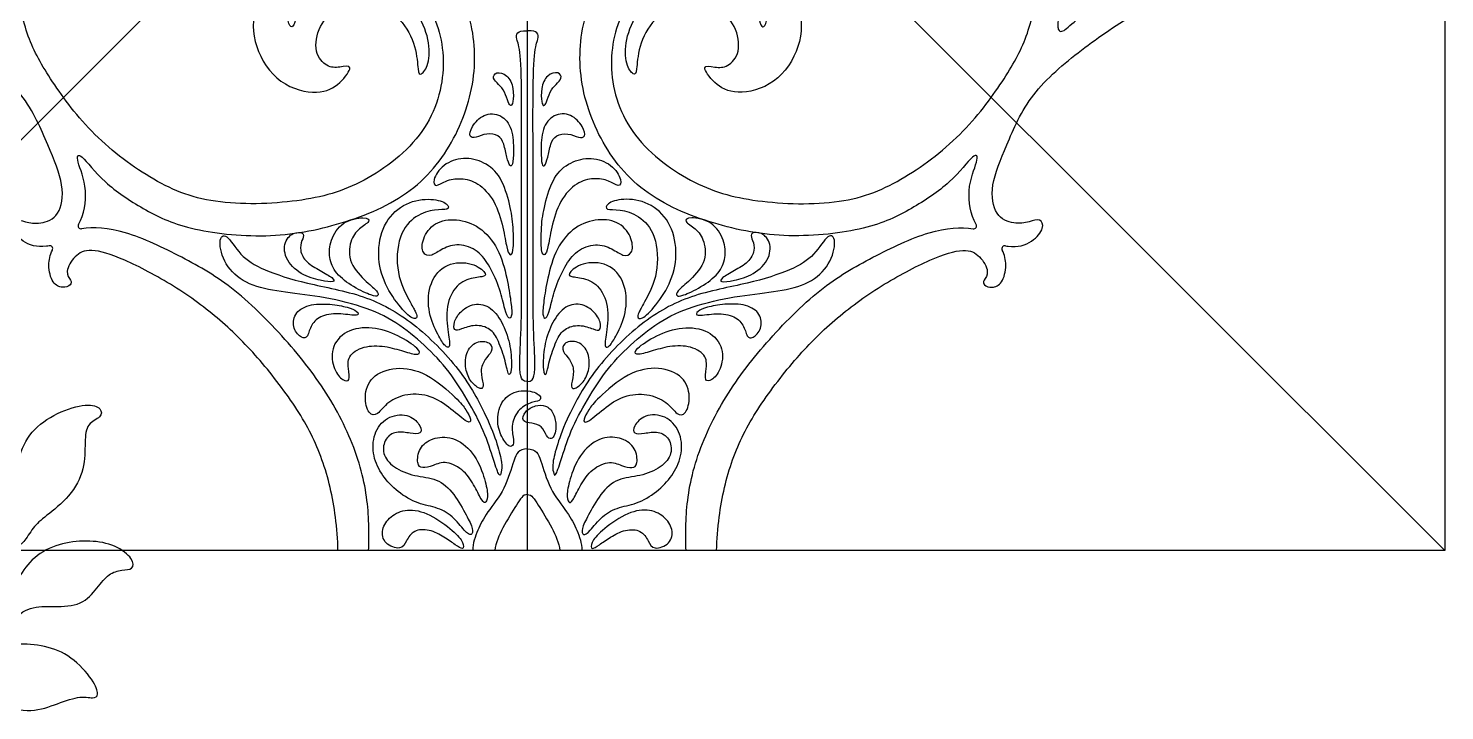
# Model space of a CAD drawing. Header units: millimetres. Extents: x 0 to 462, y -16 to 227.
# Drawn here: x 374.1 to 461.6, y 27.5 to 69.7 of the extents above; entities that cross this region are included whole.
import ezdxf

# ---------------------------------------------------------------- set-up
doc = ezdxf.new("R2010")
doc.units = ezdxf.units.MM
doc.header["$MEASUREMENT"] = 0
doc.layers.add('Layer 03', color=5, linetype='Continuous')

msp = doc.modelspace()

# ---------------------------------------------------------------- linework, layer by layer
at = {"layer": 'Layer 03'}
for p, q in [((348.204, 150.825), (461.582, 37.446)), ((461.582, 150.825), (348.204, 37.446)), ((404.893, 150.825), (404.893, 37.446)), ((461.582, 150.825), (461.582, 37.446)), ((461.582, 37.446), (348.204, 37.446))]:
    msp.add_line(p, q, dxfattribs=at)
for centre, start, end in [((377.315, 57.525), 150.42741, 280.9968), ((432.471, 57.525), 259.0032, 29.57259), ((375.377, 56.111), 333.71724, 102.84342), ((434.409, 56.111), 77.15658, 206.28276)]:
    msp.add_arc(centre, 0.187, start, end, dxfattribs=at)
for points, knots in [([(377.153, 57.617), (377.503, 58.235), (377.789, 59.911), (376.957, 61.676), (377.186, 62.181), (378.65, 60.186), (381.151, 58.535), (383.715, 57.274), (388.818, 56.673), (393.398, 57.529), (397.954, 59.437), (400.725, 63.075), (401.938, 67.348), (401.244, 71.601), (398.904, 74.513), (395.814, 76.197), (392.103, 75.94), (388.906, 73.971), (387.921, 71.115), (387.893, 68.611), (389.515, 66.164), (392.075, 65.566), (393.384, 66.306), (394.22, 67.529), (393.281, 67.302), (392.516, 67.302), (391.691, 68.184), (391.947, 69.948), (393.171, 71.086), (395.191, 71.399), (397.154, 70.432), (398.065, 68.554), (398.122, 67.017), (398.292, 66.79), (398.833, 67.416), (398.89, 69.009), (398.093, 70.859), (396.671, 72.395), (394.394, 73.22), (392.175, 72.737), (390.752, 71.314), (390.524, 69.92), (390.297, 69.72), (389.984, 70.29), (390.297, 71.598), (391.207, 73.135), (393.313, 74.131), (396.215, 73.675), (398.981, 71.53), (400.081, 67.551), (398.854, 63.148), (394.75, 60.009), (390.972, 58.929), (385.306, 58.751), (381.589, 60.307), (377.752, 63.297), (375.248, 66.779), (373.866, 69.299), (373.247, 72.647), (373.347, 75.048), (374.347, 76.569), (375.365, 77.289), (376.387, 77.091), (377.008, 76.65), (377.208, 77.47), (376.142, 78.282), (374.681, 78.162), (373.36, 77.222), (372.046, 75.186), (371.805, 72.563), (372.099, 70.264), (372.148, 69.604), (371.805, 69.433), (370.998, 70.313), (368.823, 71.642), (366.309, 73.05), (360.964, 75.337), (357.708, 76.94), (355.055, 78.998), (352.907, 81.262), (351.921, 83.339), (351.482, 85.652), (351.802, 86.96), (352.616, 88.021), (354.047, 88.267), (355.108, 87.725), (355.108, 86.614), (354.837, 86.146), (355.774, 85.578), (357.254, 85.603), (358.3, 86.333), (358.801, 87.464), (359.225, 87.767), (359.391, 87.08), (360.282, 84.912), (362.483, 82.174), (365.217, 79.868), (367.468, 78.168), (370.144, 77.239), (372.596, 77.314), (374.238, 78.057), (375.018, 79.357), (374.9, 80.546), (374.194, 81.067), (373.711, 80.937), (373.99, 80.082), (373.637, 79.227), (372.318, 78.8), (370.067, 78.949), (367.247, 80.25), (364.459, 82.636), (362.315, 85.183), (360.405, 89.067), (359.817, 92.388), (359.942, 96.236), (360.78, 99.865), (362.288, 102.824), (364.731, 106.008), (367.121, 108.426), (369.998, 110.545), (373.29, 112.275), (375.292, 112.865), (376.198, 112.401), (376.803, 111.31), (376.368, 110.81), (376.368, 110.549), (376.912, 110.331), (377.566, 110.615), (377.848, 111.672), (377.705, 112.409), (377.552, 112.717)], [-184.994153, -184.994153, -184.994153, -184.994153, -183.910794, -182.684722, -181.45865, -180.232578, -179.006506, -177.780434, -176.554362, -175.328291, -174.102219, -172.876147, -171.650075, -170.424003, -169.197931, -167.971859, -166.745787, -165.519715, -164.293643, -163.067571, -161.841499, -160.615427, -159.389355, -158.163283, -156.937211, -155.711139, -154.485067, -153.258995, -152.032923, -150.806851, -149.580779, -148.354707, -147.128635, -145.902563, -144.676491, -143.45042, -142.224348, -140.998276, -139.772204, -138.546132, -137.32006, -136.093988, -134.867916, -133.641844, -132.415772, -131.1897, -129.963628, -128.737556, -127.511484, -126.285412, -125.05934, -123.833268, -122.607196, -121.381124, -120.155052, -118.92898, -117.702908, -116.476836, -115.250764, -114.024692, -112.79862, -111.572549, -110.346477, -109.120405, -107.894333, -106.668261, -105.442189, -104.216117, -102.990045, -101.763973, -100.537901, -99.311829, -98.085757, -96.859685, -95.633613, -94.407541, -93.181469, -91.955397, -90.729325, -89.503253, -88.277181, -87.051109, -85.825037, -84.598965, -83.372893, -82.146821, -80.920749, -79.694678, -78.468606, -77.242534, -76.016462, -74.79039, -73.564318, -72.338246, -71.112174, -69.886102, -68.66003, -67.433958, -66.207886, -64.981814, -63.755742, -62.52967, -61.303598, -60.077526, -58.851454, -57.625382, -56.39931, -55.173238, -53.947166, -52.721094, -51.495022, -50.26895, -49.042878, -47.816807, -46.590735, -45.364663, -44.138591, -42.912519, -41.686447, -40.460375, -39.234303, -38.008231, -36.782159, -35.556087, -34.330015, -33.103943, -31.877871, -30.651799, -29.425727, -28.522936, -28.522936, -28.522936, -28.522936]), ([(432.633, 57.617), (432.283, 58.235), (431.997, 59.911), (432.829, 61.676), (432.6, 62.181), (431.136, 60.186), (428.635, 58.535), (426.071, 57.274), (420.968, 56.673), (416.388, 57.529), (411.832, 59.437), (409.061, 63.075), (407.848, 67.348), (408.541, 71.601), (410.882, 74.513), (413.972, 76.197), (417.683, 75.94), (420.88, 73.971), (421.865, 71.115), (421.893, 68.611), (420.271, 66.164), (417.71, 65.566), (416.402, 66.306), (415.566, 67.529), (416.505, 67.302), (417.27, 67.302), (418.095, 68.184), (417.839, 69.948), (416.615, 71.086), (414.595, 71.399), (412.632, 70.432), (411.721, 68.554), (411.664, 67.017), (411.493, 66.79), (410.953, 67.416), (410.896, 69.009), (411.693, 70.859), (413.115, 72.395), (415.392, 73.22), (417.611, 72.737), (419.034, 71.314), (419.261, 69.92), (419.489, 69.72), (419.802, 70.29), (419.489, 71.598), (418.578, 73.135), (416.473, 74.131), (413.571, 73.675), (410.805, 71.53), (409.704, 67.551), (410.932, 63.148), (415.036, 60.009), (418.814, 58.929), (424.48, 58.751), (428.197, 60.307), (432.034, 63.297), (434.538, 66.779), (435.92, 69.299), (436.539, 72.647), (436.439, 75.048), (435.439, 76.569), (434.42, 77.289), (433.399, 77.091), (432.778, 76.65), (432.578, 77.47), (433.644, 78.282), (435.105, 78.162), (436.426, 77.222), (437.74, 75.186), (437.981, 72.563), (437.687, 70.264), (437.638, 69.604), (437.981, 69.433), (438.788, 70.313), (440.963, 71.642), (443.477, 73.05), (448.822, 75.337), (452.077, 76.94), (454.731, 78.998), (456.879, 81.262), (457.865, 83.339), (458.304, 85.652), (457.984, 86.96), (457.169, 88.021), (455.739, 88.267), (454.678, 87.725), (454.678, 86.614), (454.949, 86.146), (454.012, 85.578), (452.532, 85.603), (451.486, 86.333), (450.984, 87.464), (450.56, 87.767), (450.395, 87.08), (449.504, 84.912), (447.303, 82.174), (444.569, 79.868), (442.318, 78.168), (439.642, 77.239), (437.19, 77.314), (435.547, 78.057), (434.768, 79.357), (434.885, 80.546), (435.591, 81.067), (436.074, 80.937), (435.796, 80.082), (436.149, 79.227), (437.468, 78.8), (439.719, 78.949), (442.538, 80.25), (445.327, 82.636), (447.47, 85.183), (449.381, 89.067), (449.969, 92.388), (449.844, 96.236), (449.005, 99.865), (447.498, 102.824), (445.055, 106.008), (442.665, 108.426), (439.788, 110.545), (436.496, 112.275), (434.494, 112.865), (433.588, 112.401), (432.983, 111.31), (433.418, 110.81), (433.418, 110.549), (432.874, 110.331), (432.22, 110.615), (431.938, 111.672), (432.081, 112.409), (432.233, 112.717)], [-184.994153, -184.994153, -184.994153, -184.994153, -183.910794, -182.684722, -181.45865, -180.232578, -179.006506, -177.780434, -176.554362, -175.328291, -174.102219, -172.876147, -171.650075, -170.424003, -169.197931, -167.971859, -166.745787, -165.519715, -164.293643, -163.067571, -161.841499, -160.615427, -159.389355, -158.163283, -156.937211, -155.711139, -154.485067, -153.258995, -152.032923, -150.806851, -149.580779, -148.354707, -147.128635, -145.902563, -144.676491, -143.45042, -142.224348, -140.998276, -139.772204, -138.546132, -137.32006, -136.093988, -134.867916, -133.641844, -132.415772, -131.1897, -129.963628, -128.737556, -127.511484, -126.285412, -125.05934, -123.833268, -122.607196, -121.381124, -120.155052, -118.92898, -117.702908, -116.476836, -115.250764, -114.024692, -112.79862, -111.572549, -110.346477, -109.120405, -107.894333, -106.668261, -105.442189, -104.216117, -102.990045, -101.763973, -100.537901, -99.311829, -98.085757, -96.859685, -95.633613, -94.407541, -93.181469, -91.955397, -90.729325, -89.503253, -88.277181, -87.051109, -85.825037, -84.598965, -83.372893, -82.146821, -80.920749, -79.694678, -78.468606, -77.242534, -76.016462, -74.79039, -73.564318, -72.338246, -71.112174, -69.886102, -68.66003, -67.433958, -66.207886, -64.981814, -63.755742, -62.52967, -61.303598, -60.077526, -58.851454, -57.625382, -56.39931, -55.173238, -53.947166, -52.721094, -51.495022, -50.26895, -49.042878, -47.816807, -46.590735, -45.364663, -44.138591, -42.912519, -41.686447, -40.460375, -39.234303, -38.008231, -36.782159, -35.556087, -34.330015, -33.103943, -31.877871, -30.651799, -29.425727, -28.522936, -28.522936, -28.522936, -28.522936]), ([(375.336, 56.293), (375.285, 56.281), (374.614, 56.15), (373.622, 56.525), (372.91, 57.408), (373.166, 58.034), (373.849, 57.749), (374.775, 57.608), (376.024, 58.064), (376.335, 59.963), (375.333, 62.391), (373.902, 65.73), (370.662, 68.457), (367.296, 70.782), (362.704, 73.043), (357.235, 75.243), (352.68, 78.454), (350.297, 81.882), (349.674, 85.296), (350.293, 87.886), (351.796, 89.662), (353.767, 90.352), (355.746, 89.698), (356.51, 88.593), (356.485, 87.484), (356.737, 87.337), (357.451, 87.682), (358.025, 89.332), (357.835, 91.279), (355.485, 92.412), (353.374, 92.166), (351.405, 90.934), (350.089, 89.086), (349.695, 87.361), (349.596, 85.883), (349.128, 85.662), (348.611, 86.253), (348.709, 88.421), (349.378, 90.55), (350.07, 92.444), (350.365, 94.136), (349.776, 95.516), (348.789, 97.074), (348.48, 97.601), (348.204, 97.601)], [186.264738, 186.264738, 186.264738, 186.264738, 186.362938, 187.58901, 188.815082, 190.041154, 191.267226, 192.493298, 193.71937, 194.945442, 196.171514, 197.397586, 198.623658, 199.84973, 201.075802, 202.301874, 203.527946, 204.754018, 205.98009, 207.206162, 208.432233, 209.658305, 210.884377, 212.110449, 213.336521, 214.562593, 215.788665, 217.014737, 218.240809, 219.466881, 220.692953, 221.919025, 223.145097, 224.371169, 225.597241, 226.823313, 228.049385, 229.275457, 230.501529, 231.727601, 232.953673, 234.179745, 235.405817, 236.631889, 236.631889, 236.631889, 236.631889]), ([(434.45, 56.293), (434.501, 56.281), (435.172, 56.15), (436.164, 56.525), (436.876, 57.408), (436.62, 58.034), (435.937, 57.749), (435.011, 57.608), (433.762, 58.064), (433.451, 59.963), (434.453, 62.391), (435.883, 65.73), (439.124, 68.457), (442.49, 70.782), (447.081, 73.043), (452.551, 75.243), (457.106, 78.454), (459.489, 81.882), (460.112, 85.296), (459.493, 87.886), (457.99, 89.662), (456.019, 90.352), (454.04, 89.698), (453.276, 88.593), (453.301, 87.484), (453.049, 87.337), (452.335, 87.682), (451.761, 89.332), (451.951, 91.279), (454.301, 92.412), (456.412, 92.166), (458.38, 90.934), (459.697, 89.086), (460.091, 87.361), (460.19, 85.883), (460.658, 85.662), (461.175, 86.253), (461.077, 88.421), (460.408, 90.55), (459.715, 92.444), (459.42, 94.136), (460.01, 95.516), (460.997, 97.074), (461.306, 97.601), (461.582, 97.601)], [186.264738, 186.264738, 186.264738, 186.264738, 186.362938, 187.58901, 188.815082, 190.041154, 191.267226, 192.493298, 193.71937, 194.945442, 196.171514, 197.397586, 198.623658, 199.84973, 201.075802, 202.301874, 203.527946, 204.754018, 205.98009, 207.206162, 208.432233, 209.658305, 210.884377, 212.110449, 213.336521, 214.562593, 215.788665, 217.014737, 218.240809, 219.466881, 220.692953, 221.919025, 223.145097, 224.371169, 225.597241, 226.823313, 228.049385, 229.275457, 230.501529, 231.727601, 232.953673, 234.179745, 235.405817, 236.631889, 236.631889, 236.631889, 236.631889]), ([(395.086, 37.446), (395.104, 37.944), (395.145, 39.498), (394.736, 42.779), (392.874, 46.814), (390.257, 50.275), (386.749, 53.807), (383.632, 55.58), (379.982, 57.326), (378.071, 57.482), (377.35, 57.342)], [17.526117, 17.526117, 17.526117, 17.526117, 18.39108, 19.617152, 20.843224, 22.069296, 23.295368, 24.521439, 25.747511, 26.929363, 26.929363, 26.929363, 26.929363]), ([(414.699, 37.446), (414.682, 37.944), (414.641, 39.498), (415.05, 42.779), (416.911, 46.814), (419.529, 50.275), (423.037, 53.807), (426.154, 55.58), (429.804, 57.326), (431.715, 57.482), (432.435, 57.342)], [17.526117, 17.526117, 17.526117, 17.526117, 18.39108, 19.617152, 20.843224, 22.069296, 23.295368, 24.521439, 25.747511, 26.929363, 26.929363, 26.929363, 26.929363]), ([(393.193, 37.446), (393.176, 38.132), (393.028, 40.093), (392.316, 43.176), (390.808, 46.134), (388.365, 49.319), (385.976, 51.737), (383.099, 53.855), (379.807, 55.585), (377.804, 56.176), (376.899, 55.712), (376.294, 54.621), (376.729, 54.121), (376.729, 53.86), (376.185, 53.642), (375.53, 53.925), (375.249, 54.983), (375.392, 55.72), (375.544, 56.028)], [-47.263535, -47.263535, -47.263535, -47.263535, -46.590735, -45.364663, -44.138591, -42.912519, -41.686447, -40.460375, -39.234303, -38.008231, -36.782159, -35.556087, -34.330015, -33.103943, -31.877871, -30.651799, -29.425727, -28.522936, -28.522936, -28.522936, -28.522936]), ([(416.593, 37.446), (416.61, 38.132), (416.757, 40.093), (417.47, 43.176), (418.978, 46.134), (421.421, 49.319), (423.81, 51.737), (426.687, 53.855), (429.979, 55.585), (431.981, 56.176), (432.887, 55.712), (433.492, 54.621), (433.057, 54.121), (433.057, 53.86), (433.601, 53.642), (434.256, 53.925), (434.537, 54.983), (434.394, 55.72), (434.242, 56.028)], [-47.263535, -47.263535, -47.263535, -47.263535, -46.590735, -45.364663, -44.138591, -42.912519, -41.686447, -40.460375, -39.234303, -38.008231, -36.782159, -35.556087, -34.330015, -33.103943, -31.877871, -30.651799, -29.425727, -28.522936, -28.522936, -28.522936, -28.522936]), ([(404.893, 43.733), (404.361, 43.733), (404.064, 43.162), (403.557, 41.237), (402.351, 39.756), (401.81, 38.752), (401.526, 37.891), (401.519, 37.446)], [0, 0, 0, 0, 1.226072, 2.452144, 3.678216, 4.904288, 6.115479, 6.115479, 6.115479, 6.115479]), ([(404.893, 43.733), (405.425, 43.733), (405.721, 43.162), (406.229, 41.237), (407.435, 39.756), (407.975, 38.752), (408.26, 37.891), (408.267, 37.446)], [0, 0, 0, 0, 1.226072, 2.452144, 3.678216, 4.904288, 6.115479, 6.115479, 6.115479, 6.115479]), ([(404.893, 40.911), (404.617, 40.911), (404.308, 40.385), (403.332, 38.844), (402.941, 37.938), (402.884, 37.446)], [-236.631889, -236.631889, -236.631889, -236.631889, -235.405817, -234.179745, -232.995226, -232.995226, -232.995226, -232.995226]), ([(404.893, 40.911), (405.169, 40.911), (405.478, 40.385), (406.454, 38.844), (406.845, 37.938), (406.902, 37.446)], [-236.631889, -236.631889, -236.631889, -236.631889, -235.405817, -234.179745, -232.995226, -232.995226, -232.995226, -232.995226])]:
    msp.add_open_spline(points, degree=3, knots=knots, dxfattribs=at)
for points in [[(404.893, 47.893), (404.607, 47.893), (404.469, 48.201), (404.392, 48.946), (404.541, 51.388), (404.538, 54.749), (404.526, 59.675), (404.556, 65.386), (404.5, 68.43), (404.189, 69.114), (404.231, 69.488), (404.542, 69.591), (404.893, 69.591)], [(404.893, 47.893), (405.179, 47.893), (405.317, 48.201), (405.394, 48.946), (405.245, 51.388), (405.248, 54.749), (405.26, 59.675), (405.23, 65.386), (405.286, 68.43), (405.597, 69.114), (405.555, 69.488), (405.244, 69.591), (404.893, 69.591)], [(404, 65.214), (404.033, 65.401), (404.072, 66.019), (403.697, 66.907), (402.908, 67.085), (402.711, 66.631), (403.125, 66.296), (403.5, 65.822), (403.717, 65.112), (403.875, 64.895), (403.967, 65.026), (404, 65.214)], [(405.786, 65.214), (405.753, 65.401), (405.714, 66.019), (406.089, 66.907), (406.878, 67.085), (407.075, 66.631), (406.661, 66.296), (406.286, 65.822), (406.069, 65.112), (405.911, 64.895), (405.819, 65.026), (405.786, 65.214)], [(404.041, 62.174), (404.041, 62.565), (404.002, 63.591), (403.301, 64.449), (402.17, 64.508), (401.41, 63.63), (401.273, 62.987), (401.682, 62.948), (402.384, 63.279), (403.145, 63.143), (403.457, 62.636), (403.634, 61.707), (403.81, 61.16), (404.002, 61.249), (404.041, 61.784), (404.041, 62.174)], [(405.745, 62.174), (405.745, 62.565), (405.784, 63.591), (406.485, 64.449), (407.616, 64.508), (408.376, 63.63), (408.513, 62.987), (408.103, 62.948), (407.402, 63.279), (406.641, 63.143), (406.329, 62.636), (406.152, 61.707), (405.976, 61.16), (405.783, 61.249), (405.744, 61.784), (405.745, 62.174)], [(403.377, 57.44), (403.259, 57.95), (402.911, 59.13), (401.831, 60.247), (400.788, 60.508), (399.801, 60.34), (399.223, 59.875), (398.981, 60.284), (399.652, 61.365), (400.937, 61.812), (402.259, 61.495), (403.283, 60.638), (403.861, 58.757), (404.047, 57.491), (404.047, 55.759), (403.806, 55.678), (403.62, 56.067), (403.495, 56.929), (403.377, 57.44)], [(406.409, 57.44), (406.527, 57.95), (406.875, 59.13), (407.955, 60.247), (408.998, 60.508), (409.985, 60.34), (410.562, 59.875), (410.805, 60.284), (410.134, 61.365), (408.849, 61.812), (407.527, 61.495), (406.502, 60.638), (405.925, 58.757), (405.739, 57.491), (405.739, 55.759), (405.98, 55.678), (406.166, 56.067), (406.291, 56.929), (406.409, 57.44)], [(397.571, 52.964), (397.363, 53.349), (396.745, 54.528), (396.89, 57.049), (397.993, 58.205), (399.212, 58.57), (400.078, 58.483), (400.049, 58.888), (399.039, 59.263), (397.364, 59.032), (396.037, 57.848), (395.575, 55.943), (395.921, 54.125), (396.96, 52.509), (397.901, 51.66), (398.117, 51.876), (397.991, 52.218), (397.778, 52.579), (397.571, 52.964)], [(412.215, 52.964), (412.423, 53.349), (413.041, 54.528), (412.896, 57.049), (411.793, 58.205), (410.574, 58.57), (409.708, 58.483), (409.737, 58.888), (410.747, 59.263), (412.421, 59.032), (413.749, 57.848), (414.211, 55.943), (413.865, 54.125), (412.825, 52.509), (411.885, 51.66), (411.669, 51.876), (411.795, 52.218), (412.008, 52.579), (412.215, 52.964)], [(394.939, 54.092), (394.626, 54.383), (393.814, 55.212), (393.916, 56.633), (394.474, 57.394), (395.261, 57.801), (394.931, 58.105), (393.433, 57.851), (392.672, 56.608), (392.621, 55.542), (393.002, 54.577), (394.144, 53.714), (395.388, 53.156), (395.69, 53.165), (395.689, 53.469), (395.251, 53.802), (394.939, 54.092)], [(403.621, 54.297), (403.497, 54.86), (403.136, 56.203), (401.961, 57.527), (400.506, 58.012), (399.126, 57.788), (398.361, 56.706), (398.38, 55.755), (398.977, 55.606), (399.611, 56.128), (400.655, 56.482), (401.886, 56.016), (402.577, 55.046), (403.248, 53.573), (403.491, 52.286), (403.77, 51.689), (403.976, 51.968), (403.882, 52.826), (403.745, 53.734), (403.621, 54.297)], [(406.165, 54.297), (406.289, 54.86), (406.65, 56.203), (407.825, 57.527), (409.28, 58.012), (410.66, 57.788), (411.425, 56.706), (411.406, 55.755), (410.809, 55.606), (410.175, 56.128), (409.13, 56.482), (407.899, 56.016), (407.209, 55.046), (406.538, 53.573), (406.295, 52.286), (406.016, 51.689), (405.81, 51.968), (405.904, 52.826), (406.04, 53.734), (406.165, 54.297)], [(414.847, 54.092), (415.16, 54.383), (415.972, 55.212), (415.87, 56.633), (415.312, 57.394), (414.525, 57.801), (414.855, 58.105), (416.352, 57.851), (417.114, 56.608), (417.165, 55.542), (416.784, 54.577), (415.642, 53.714), (414.398, 53.156), (414.096, 53.165), (414.096, 53.469), (414.534, 53.802), (414.847, 54.092)], [(402.297, 45.843), (401.926, 46.624), (400.843, 48.646), (397.846, 51.642), (394.886, 53.303), (391.127, 53.944), (388.47, 54.806), (387.116, 55.676), (386.261, 57.153), (385.756, 56.726), (386.144, 55.093), (387.427, 53.927), (389.331, 53.461), (391.702, 53.228), (394.423, 52.684), (396.599, 51.751), (398.348, 50.352), (399.922, 48.789), (401.233, 46.73), (402.243, 44.859), (402.842, 42.912), (403.179, 41.939), (403.291, 42.276), (403.366, 42.8), (403.067, 43.96), (402.667, 45.062), (402.297, 45.843)], [(392.094, 54.757), (391.806, 54.917), (391.197, 55.256), (390.79, 56.018), (390.968, 56.652), (391.146, 57.033), (390.638, 57.211), (389.876, 56.728), (389.826, 55.51), (390.892, 54.469), (392.169, 54.116), (393.025, 54.012), (392.923, 54.291), (392.381, 54.596), (392.094, 54.757)], [(407.489, 45.843), (407.86, 46.624), (408.943, 48.646), (411.939, 51.642), (414.9, 53.303), (418.659, 53.944), (421.316, 54.806), (422.67, 55.676), (423.525, 57.153), (424.03, 56.726), (423.642, 55.093), (422.359, 53.927), (420.454, 53.461), (418.084, 53.228), (415.363, 52.684), (413.186, 51.751), (411.437, 50.352), (409.863, 48.789), (408.553, 46.73), (407.543, 44.859), (406.944, 42.912), (406.607, 41.939), (406.495, 42.276), (406.42, 42.8), (406.719, 43.96), (407.119, 45.062), (407.489, 45.843)], [(417.692, 54.757), (417.98, 54.917), (418.589, 55.256), (418.995, 56.018), (418.818, 56.652), (418.64, 57.033), (419.148, 57.211), (419.91, 56.728), (419.96, 55.51), (418.894, 54.469), (417.617, 54.116), (416.761, 54.012), (416.863, 54.291), (417.404, 54.596), (417.692, 54.757)], [(400.046, 50.634), (399.994, 50.998), (399.784, 52.173), (400.256, 53.682), (401.294, 54.343), (402.3, 54.343), (402.395, 54.626), (401.388, 55.349), (399.658, 55.192), (398.746, 53.84), (398.746, 52.11), (399.384, 50.719), (399.842, 50.004), (400.099, 49.986), (400.099, 50.27), (400.046, 50.634)], [(409.74, 50.634), (409.792, 50.998), (410.002, 52.173), (409.53, 53.682), (408.492, 54.343), (407.486, 54.343), (407.391, 54.626), (408.398, 55.349), (410.128, 55.192), (411.04, 53.84), (411.04, 52.11), (410.402, 50.719), (409.944, 50.004), (409.687, 49.986), (409.687, 50.27), (409.74, 50.634)], [(392.681, 52.672), (392.258, 52.706), (391.31, 52.689), (390.447, 52.105), (390.371, 51.14), (390.98, 50.531), (391.336, 50.607), (391.488, 51.419), (392.148, 52.029), (393.367, 52.13), (394.56, 51.902), (394.408, 52.257), (393.849, 52.486), (393.104, 52.638), (392.681, 52.672)], [(403.848, 49.896), (403.778, 50.366), (403.521, 51.276), (402.786, 52.448), (401.754, 52.833), (400.738, 52.291), (400.318, 51.521), (400.371, 51.013), (400.738, 51.101), (401.666, 51.468), (402.646, 51.188), (403.101, 50.488), (403.574, 49.088), (403.714, 48.178), (403.941, 48.458), (403.918, 49.426), (403.848, 49.896)], [(405.938, 49.896), (406.008, 50.366), (406.265, 51.276), (407, 52.448), (408.032, 52.833), (409.047, 52.291), (409.467, 51.521), (409.415, 51.013), (409.047, 51.101), (408.12, 51.468), (407.14, 51.188), (406.685, 50.488), (406.212, 49.088), (406.072, 48.178), (405.845, 48.458), (405.868, 49.426), (405.938, 49.896)], [(417.105, 52.672), (417.528, 52.706), (418.476, 52.689), (419.339, 52.105), (419.415, 51.14), (418.806, 50.531), (418.45, 50.607), (418.298, 51.419), (417.638, 52.029), (416.419, 52.13), (415.226, 51.902), (415.378, 52.257), (415.937, 52.486), (416.681, 52.638), (417.105, 52.672)], [(396.236, 50.033), (395.819, 50.109), (394.917, 50.16), (393.793, 49.573), (393.818, 48.704), (393.972, 47.887), (393.512, 47.913), (392.924, 48.577), (392.694, 49.956), (393.614, 51.105), (395.325, 51.335), (396.935, 50.773), (398.288, 49.879), (398.263, 49.496), (397.42, 49.701), (396.654, 49.956), (396.236, 50.033)], [(413.549, 50.033), (413.967, 50.109), (414.869, 50.16), (415.993, 49.573), (415.968, 48.704), (415.814, 47.887), (416.274, 47.913), (416.862, 48.577), (417.091, 49.956), (416.172, 51.105), (414.461, 51.335), (412.851, 50.773), (411.498, 49.879), (411.523, 49.496), (412.366, 49.701), (413.132, 49.956), (413.549, 50.033)], [(402.155, 47.754), (402.133, 47.959), (401.945, 48.568), (402.26, 49.298), (402.758, 49.747), (402.708, 50.295), (401.862, 50.494), (401.064, 49.83), (401.031, 48.651), (401.397, 47.821), (402.077, 47.339), (402.177, 47.549), (402.155, 47.754)], [(407.631, 47.754), (407.653, 47.959), (407.841, 48.568), (407.526, 49.298), (407.028, 49.747), (407.077, 50.295), (407.924, 50.494), (408.721, 49.83), (408.755, 48.651), (408.389, 47.821), (407.708, 47.339), (407.609, 47.549), (407.631, 47.754)], [(400.411, 46.939), (400.001, 47.333), (398.63, 48.533), (396.736, 48.861), (395.169, 48.253), (394.772, 46.943), (395.076, 45.821), (395.637, 45.774), (396.221, 46.663), (397.461, 47.177), (398.934, 47.084), (400.196, 46.218), (401.295, 45.236), (401.482, 45.494), (401.085, 46.172), (400.82, 46.546), (400.411, 46.939)], [(409.375, 46.939), (409.784, 47.333), (411.156, 48.533), (413.05, 48.861), (414.617, 48.253), (415.014, 46.943), (414.71, 45.821), (414.149, 45.774), (413.564, 46.663), (412.325, 47.177), (410.852, 47.084), (409.59, 46.218), (408.491, 45.236), (408.304, 45.494), (408.701, 46.172), (408.966, 46.546), (409.375, 46.939)], [(404.012, 44.467), (403.981, 44.704), (403.871, 45.39), (404.468, 46.337), (405.292, 46.666), (405.786, 46.708), (405.683, 47.181), (404.489, 47.449), (403.377, 46.934), (402.966, 45.699), (403.192, 44.546), (403.81, 43.764), (404.057, 43.97), (404.043, 44.23), (404.012, 44.467)], [(375.207, 39.625), (375.597, 39.935), (376.661, 40.751), (377.585, 42.498), (377.535, 44.219), (377.66, 45.342), (378.608, 45.667), (378.608, 46.256), (377.759, 46.581), (375.813, 46.007), (374.155, 44.859), (373.364, 43.162), (373.164, 41.14), (373.364, 38.919), (373.183, 37.624), (373.779, 37.873), (374.325, 38.89), (374.818, 39.315), (375.207, 39.625)], [(406.573, 44.615), (406.625, 44.743), (406.703, 45.056), (406.56, 45.981), (406.026, 46.462), (405.401, 46.449), (404.711, 46.072), (404.502, 45.394), (405.193, 45.329), (405.792, 45.199), (406.078, 44.47), (406.391, 44.287), (406.521, 44.487), (406.573, 44.615)], [(401.107, 39.656), (400.911, 40.026), (400.393, 40.99), (399.321, 41.955), (397.929, 42.008), (396.563, 42.571), (395.893, 43.428), (396.081, 44.419), (396.777, 44.847), (397.688, 44.687), (398.357, 44.633), (398.357, 45.115), (397.688, 45.892), (396.322, 45.838), (395.411, 44.874), (395.277, 43.428), (395.813, 42.196), (396.723, 41.178), (397.982, 40.348), (399.241, 40.16), (400.286, 39.624), (401.062, 38.58), (401.464, 38.312), (401.571, 38.767), (401.303, 39.285), (401.107, 39.656)], [(408.679, 39.656), (408.875, 40.026), (409.393, 40.99), (410.464, 41.955), (411.857, 42.008), (413.223, 42.571), (413.893, 43.428), (413.705, 44.419), (413.009, 44.847), (412.098, 44.687), (411.429, 44.633), (411.429, 45.115), (412.098, 45.892), (413.464, 45.838), (414.375, 44.874), (414.509, 43.428), (413.973, 42.196), (413.062, 41.178), (411.804, 40.348), (410.545, 40.16), (409.5, 39.624), (408.723, 38.58), (408.322, 38.312), (408.215, 38.767), (408.482, 39.285), (408.679, 39.656)], [(402.192, 42.037), (402.046, 42.486), (401.607, 43.588), (400.258, 44.549), (398.993, 44.431), (398.167, 43.824), (398.049, 42.745), (398.369, 42.509), (399.044, 42.677), (399.87, 43.048), (401.051, 42.391), (401.675, 41.379), (402.113, 40.435), (402.349, 40.35), (402.484, 40.89), (402.338, 41.587), (402.192, 42.037)], [(407.594, 42.037), (407.74, 42.486), (408.179, 43.588), (409.528, 44.549), (410.793, 44.431), (411.619, 43.824), (411.737, 42.745), (411.417, 42.509), (410.742, 42.677), (409.916, 43.048), (408.735, 42.391), (408.111, 41.379), (407.673, 40.435), (407.437, 40.35), (407.302, 40.89), (407.448, 41.587), (407.594, 42.037)], [(400.25, 38.69), (399.893, 39.003), (398.838, 39.782), (397.425, 40.074), (396.403, 39.587), (395.843, 38.759), (396.013, 37.834), (397.133, 37.446), (397.401, 38.029), (397.839, 38.735), (398.838, 38.784), (399.787, 38.272), (400.469, 37.785), (400.956, 37.446), (400.98, 37.907), (400.607, 38.378), (400.25, 38.69)], [(409.536, 38.69), (409.893, 39.003), (410.948, 39.782), (412.36, 40.074), (413.383, 39.587), (413.943, 38.759), (413.773, 37.834), (412.653, 37.446), (412.385, 38.029), (411.947, 38.735), (410.948, 38.784), (409.999, 38.272), (409.317, 37.785), (408.83, 37.446), (408.806, 37.907), (409.179, 38.378), (409.536, 38.69)], [(372.485, 33.622), (372.63, 33.978), (373.009, 34.769), (373.479, 35.907), (374.518, 37.243), (376.155, 37.96), (377.87, 38.098), (379.464, 37.817), (380.595, 36.908), (380.545, 36.244), (379.857, 36.269), (379.022, 36.048), (378.334, 35.163), (377.4, 34.032), (375.63, 33.958), (374.131, 34.032), (373, 33.123), (372.411, 32.017), (372.14, 32.263), (372.14, 32.631), (372.34, 33.265), (372.485, 33.622)], [(369.305, 29.159), (369.649, 29.471), (370.345, 30.167), (371.761, 31.385), (373.302, 31.733), (375.092, 31.584), (376.726, 30.967), (378.15, 29.369), (378.424, 28.47), (378.125, 28.27), (377.201, 28.495), (375.677, 27.895), (374.078, 27.371), (371.881, 27.97), (370.199, 28.497), (368.975, 28.022), (368.409, 27.796), (368.284, 28.295), (368.962, 28.847), (369.305, 29.159)]]:
    msp.add_open_spline(points, degree=3, dxfattribs=at)

doc.saveas('drawing.dxf')
